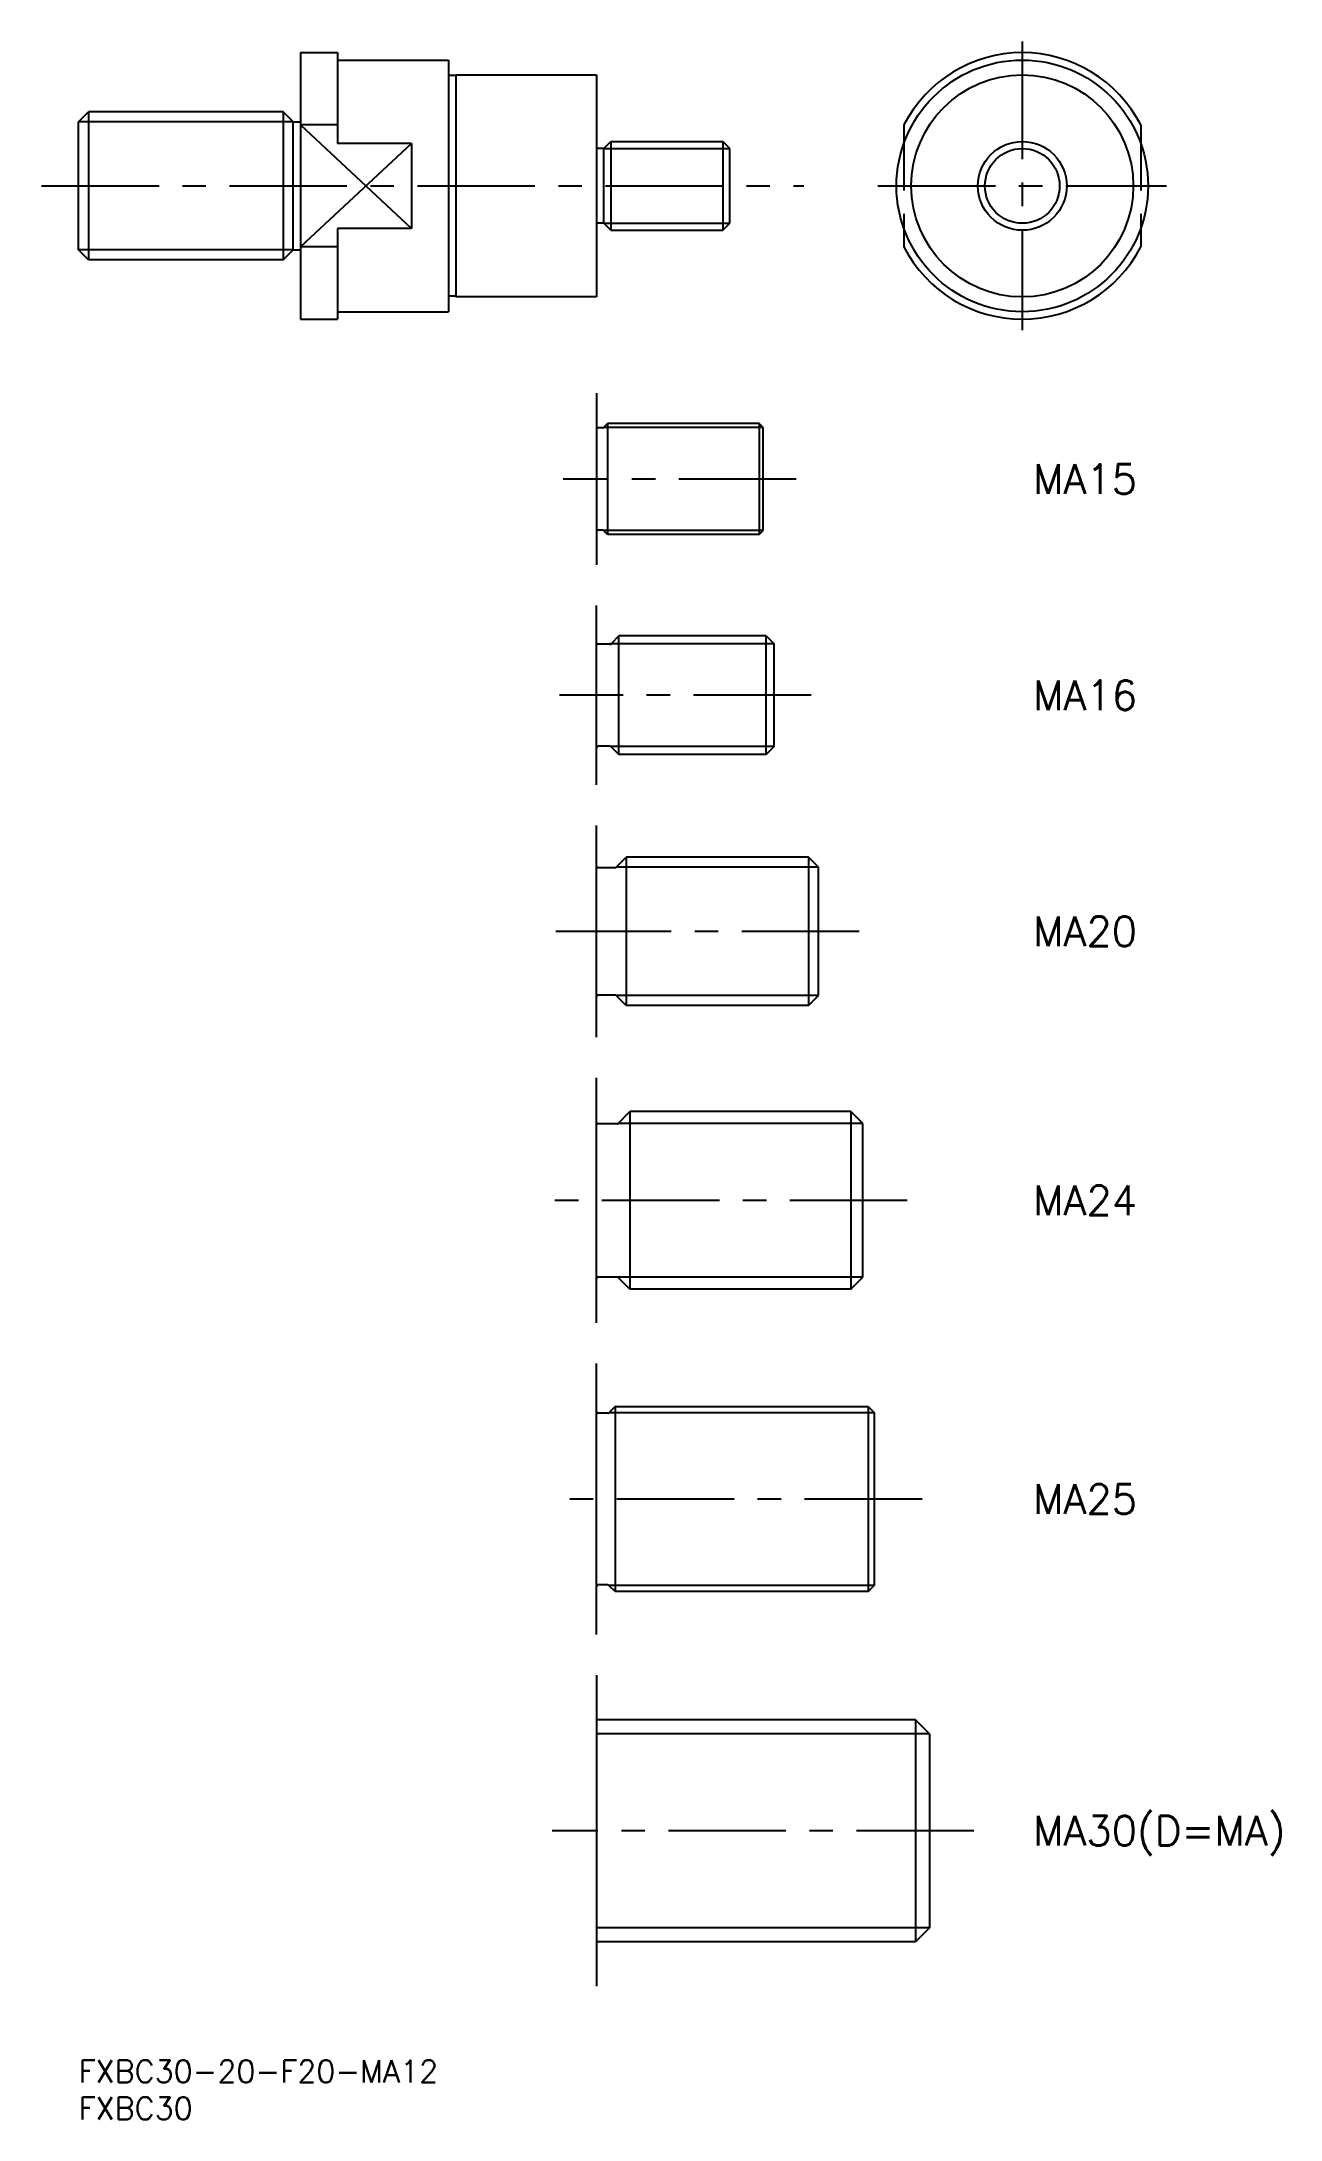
# Model space of a CAD drawing. Extents: x -5 to 162, y -8 to 273.
import ezdxf

# ---------------------------------------------------------------- set-up
doc = ezdxf.new("R2010")
doc.units = 0
doc.header["$LTSCALE"] = 0.5
doc.linetypes.add('CENTER', pattern=[50.8, 31.75, -6.35, 6.35, -6.35])
doc.linetypes.add('DASHED', pattern=[19.05, 12.7, -6.35])
for name, color, linetype in [('MSM_CENTER', 1, 'CENTER'), ('MSM_CONTINUOUS', 7, 'CONTINUOUS'), ('MSM_DASHED', 4, 'DASHED'), ('MSM_NARROW', 5, 'CONTINUOUS'), ('MSM_PART_NUMBER', 7, 'CONTINUOUS')]:
    doc.layers.add(name, color=color, linetype=linetype)
doc.styles.get("Standard").update_dxf_attribs({"font": 'txt.shx', "height": 3, "bigfont": 'bigfont.shx'})

# ---------------------------------------------------------------- blocks, each defined once
blk = doc.blocks.new('*U4')
at = {"layer": 'MSM_PART_NUMBER'}
blk.add_text('FXBC30-20-F20-MA12', height=3, dxfattribs=at).set_placement((0, -3))
blk = doc.blocks.new('*U5')
at = {"layer": 'MSM_PART_NUMBER'}
blk.add_text('FXBC30', height=3, dxfattribs=at).set_placement((0, -8))
blk = doc.blocks.new('*U6')
at = {"layer": 'MSM_PART_NUMBER'}
blk.add_text('MA15', height=4, dxfattribs=at).set_placement((128.999952, 211.6))
blk = doc.blocks.new('*U7')
at = {"layer": 'MSM_PART_NUMBER'}
blk.add_text('MA16', height=4, dxfattribs=at).set_placement((128.999952, 182.4))
blk = doc.blocks.new('*U8')
at = {"layer": 'MSM_PART_NUMBER'}
blk.add_text('MA20', height=4, dxfattribs=at).set_placement((128.999952, 150.5))
blk = doc.blocks.new('*U9')
at = {"layer": 'MSM_PART_NUMBER'}
blk.add_text('MA24', height=4, dxfattribs=at).set_placement((128.999952, 114.15))
blk = doc.blocks.new('*U10')
at = {"layer": 'MSM_PART_NUMBER'}
blk.add_text('MA25', height=4, dxfattribs=at).set_placement((128.999952, 73.8))
blk = doc.blocks.new('*U11')
at = {"layer": 'MSM_PART_NUMBER'}
blk.add_text('MA30(D=MA)', height=4, dxfattribs=at).set_placement((128.999952, 29))

msp = doc.modelspace()

# ---------------------------------------------------------------- linework, layer by layer
at = {"layer": 'MSM_CENTER'}
for p, q in [((127.54, 272.7), (127.54, 233.7)), ((-5, 253.2), (98.04, 253.2)), ((108.04, 253.2), (147.04, 253.2)), ((97, 213.6), (65.5, 213.6)), ((99, 184.4), (65, 184.4)), ((105.5, 152.5), (64.5, 152.5)), ((112, 116.15), (64, 116.15)), ((114, 75.8), (63.5, 75.8)), ((121, 31), (64, 31))]:
    msp.add_line(p, q, dxfattribs=at)
at = {"layer": 'MSM_CONTINUOUS'}
for p, q in [((30, 271.2), (30, 235.2)), ((30, 271.2), (35, 271.2)), ((35, 271.2), (35, 258.94)), ((35, 270.2), (50, 270.2)), ((50, 270.2), (50, 236.2)), ((51, 268.1), (50, 268.1)), ((51, 268.2), (70, 268.2)), ((51, 268.2), (51, 238.2)), ((70, 268.2), (70, 238.2)), ((0, 261.85), (1.35, 263.2)), ((0, 244.55), (0, 261.85)), ((27.65, 263.2), (1.35, 263.2)), ((1.35, 263.2), (1.35, 243.2)), ((29, 261.85), (27.65, 263.2)), ((27.65, 263.2), (27.65, 243.2)), ((29, 244.55), (29, 261.85)), ((29, 261.85), (30, 261.85)), ((35, 261.45), (30, 261.45)), ((111.54, 261.45), (111.54, 258.94)), ((143.54, 261.45), (143.54, 258.94)), ((45, 258.94), (35, 258.94)), ((45, 258.94), (45, 247.46)), ((71, 258.25), (70, 258.25)), ((71, 258.25), (71.95, 259.2)), ((71, 248.15), (71, 258.25)), ((71.95, 259.2), (87.05, 259.2)), ((71.95, 259.2), (71.95, 247.2)), ((88, 258.25), (87.05, 259.2)), ((87.05, 259.2), (87.05, 247.2)), ((88, 248.15), (88, 258.25)), ((35, 247.46), (35, 235.2)), ((45, 247.46), (35, 247.46)), ((71, 248.15), (70, 248.15)), ((71.95, 247.2), (71, 248.15)), ((71.95, 247.2), (87.05, 247.2)), ((87.05, 247.2), (88, 248.15)), ((111.54, 247.46), (111.54, 244.95)), ((143.54, 247.46), (143.54, 244.95)), ((1.35, 243.2), (0, 244.55)), ((27.65, 243.2), (29, 244.55)), ((29, 244.55), (30, 244.55)), ((35, 244.95), (30, 244.95)), ((27.65, 243.2), (1.35, 243.2)), ((35, 236.2), (50, 236.2)), ((51, 238.3), (50, 238.3)), ((70, 238.2), (51, 238.2)), ((30, 235.2), (35, 235.2)), ((70, 225.2), (70, 202)), ((70.82, 220.5), (70.2, 220.5)), ((70.96, 220.56), (71.5, 221.1)), ((91.96, 221.1), (71.5, 221.1)), ((71.5, 221.1), (71.5, 206.1)), ((92.5, 220.56), (91.96, 221.1)), ((91.96, 221.1), (91.96, 206.1)), ((92.5, 206.64), (92.5, 220.56)), ((70.82, 206.7), (70.2, 206.7)), ((71.5, 206.1), (70.96, 206.64)), ((91.96, 206.1), (71.5, 206.1)), ((91.96, 206.1), (92.5, 206.64)), ((70, 172.3), (70, 196.5)), ((71.82, 191.3), (70.2, 191.3)), ((73, 192.4), (71.96, 191.36)), ((92.92, 192.4), (73, 192.4)), ((73, 176.4), (73, 192.4)), ((92.92, 176.4), (92.92, 192.4)), ((92.92, 192.4), (94, 191.32)), ((94, 177.48), (94, 191.32)), ((71.82, 177.5), (70.2, 177.5)), ((71.96, 177.44), (73, 176.4)), ((94, 177.48), (92.92, 176.4)), ((92.92, 176.4), (73, 176.4)), ((70, 138.2), (70, 166.8)), ((72.52, 161.1), (70.2, 161.1)), ((72.66, 161.16), (74, 162.5)), ((98.65, 162.5), (74, 162.5)), ((74, 162.5), (74, 142.5)), ((100, 161.15), (98.65, 162.5)), ((98.65, 162.5), (98.65, 142.5)), ((100, 143.85), (100, 161.15)), ((72.52, 143.9), (70.2, 143.9)), ((74, 142.5), (72.66, 143.84)), ((98.65, 142.5), (100, 143.85)), ((98.65, 142.5), (74, 142.5)), ((70, 99.6), (70, 132.7)), ((72.77, 126.5), (70.2, 126.5)), ((72.91, 126.56), (74.5, 128.15)), ((104.38, 128.15), (74.5, 128.15)), ((74.5, 128.15), (74.5, 104.15)), ((106, 126.53), (104.38, 128.15)), ((104.38, 128.15), (104.38, 104.15)), ((106, 105.77), (106, 126.53)), ((72.77, 105.8), (70.2, 105.8)), ((74.5, 104.15), (72.91, 105.74)), ((104.38, 104.15), (74.5, 104.15)), ((104.38, 104.15), (106, 105.77)), ((70, 57.5), (70, 94.1)), ((71.52, 87.4), (70.2, 87.4)), ((72.5, 88.3), (71.66, 87.46)), ((72.5, 88.3), (106.69, 88.3)), ((72.5, 88.3), (72.5, 63.3)), ((106.69, 88.3), (107.5, 87.49)), ((106.69, 88.3), (106.69, 63.3)), ((107.5, 87.49), (107.5, 64.11)), ((71.52, 64.2), (70.2, 64.2)), ((72.5, 63.3), (71.66, 64.14)), ((106.69, 63.3), (72.5, 63.3)), ((106.69, 63.3), (107.5, 64.11)), ((70, 52), (70, 10)), ((113.11, 46), (70, 46)), ((113.11, 46), (113.11, 16)), ((115, 44.11), (113.11, 46)), ((115, 44.11), (115, 17.89)), ((115, 17.89), (113.11, 16)), ((113.11, 16), (70, 16))]:
    msp.add_line(p, q, dxfattribs=at)
for radius in [17, 15, 6]:
    msp.add_circle((127.54, 253.2), radius, dxfattribs=at)
for centre, radius, start, end in [((127.54, 253.2), 18, 27.266, 152.734), ((127.54, 253.2), 18, 207.266, 332.734), ((70.2, 220.7), 0.2, 180, 270), ((70.82, 220.7), 0.2, 270, 315), ((70.2, 206.5), 0.2, 90, 180), ((70.82, 206.5), 0.2, 45, 90), ((70.2, 191.5), 0.2, 180, 270), ((71.82, 191.5), 0.2, 270, 315), ((70.2, 177.3), 0.2, 90, 180), ((71.82, 177.3), 0.2, 45, 90), ((70.2, 161.3), 0.2, 180, 270), ((72.52, 161.3), 0.2, 270, 315), ((70.2, 143.7), 0.2, 90, 180), ((72.52, 143.7), 0.2, 45, 90), ((70.2, 126.7), 0.2, 180, 270), ((72.77, 126.7), 0.2, 270, 315), ((70.2, 105.6), 0.2, 90, 180), ((72.77, 105.6), 0.2, 45, 90), ((70.2, 87.6), 0.2, 180, 270), ((71.52, 87.6), 0.2, 270, 315), ((70.2, 64), 0.2, 90, 180), ((71.52, 64), 0.2, 45, 90)]:
    msp.add_arc(centre, radius, start, end, dxfattribs=at)
at = {"layer": 'MSM_DASHED'}
for p, q in [((111.54, 258.94), (111.54, 247.46)), ((143.54, 258.94), (143.54, 247.46))]:
    msp.add_line(p, q, dxfattribs=at)
at = {"layer": 'MSM_NARROW'}
for p, q in [((29, 261.85), (0, 261.85)), ((30, 261.45), (45, 247.46)), ((45, 258.94), (30, 244.95)), ((71, 258.25), (88, 258.25)), ((71, 248.15), (88, 248.15)), ((29, 244.55), (0, 244.55)), ((92.5, 220.56), (70.96, 220.56)), ((92.5, 206.64), (70.96, 206.64)), ((94, 191.32), (71.9, 191.32)), ((94, 177.48), (71.9, 177.48)), ((100, 161.15), (72.65, 161.15)), ((100, 143.85), (72.65, 143.85)), ((106, 126.53), (72.87, 126.53)), ((106, 105.77), (72.87, 105.77)), ((71.69, 87.49), (107.5, 87.49)), ((107.5, 64.11), (71.69, 64.11)), ((115, 44.11), (70, 44.11)), ((115, 17.89), (70, 17.89))]:
    msp.add_line(p, q, dxfattribs=at)
msp.add_circle((127.54, 253.2), 5.05, dxfattribs=at)

# ---------------------------------------------------------------- block references
at = {"layer": 'MSM_CONTINUOUS'}
for name in ['*U6', '*U7', '*U8', '*U9', '*U10', '*U11', '*U4', '*U5']:
    msp.add_blockref(name, (0, 0), dxfattribs=at)

doc.saveas('drawing.dxf')
